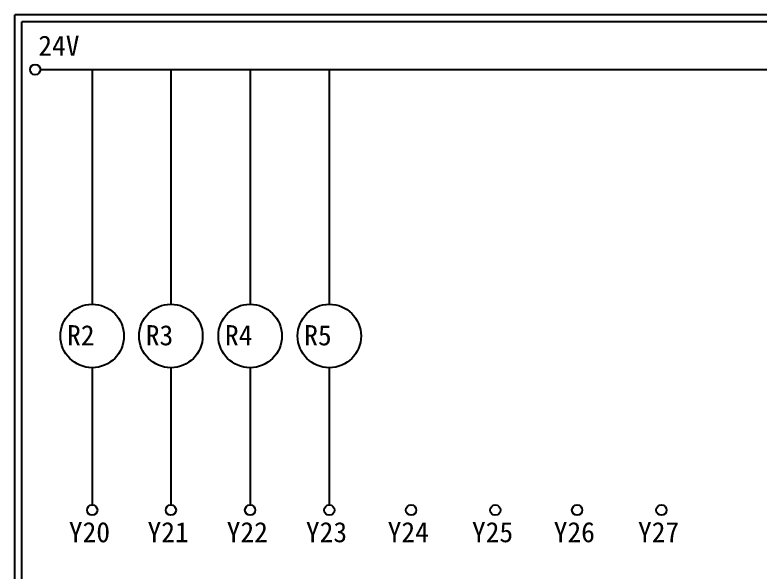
# Model space of a CAD drawing. Extents: x 926 to 1213, y 3 to 207.
# Drawn here: x 925.7 to 1058.6, y 107.6 to 207 of the extents above; entities that cross this region are included whole.
import ezdxf

# ---------------------------------------------------------------- set-up
doc = ezdxf.new("R2010")
doc.units = 0
doc.layers.add('圖框層', color=7, linetype='CONTINUOUS')
doc.layers.add('標尺寸層', color=3, linetype='CONTINUOUS')
doc.styles.add('STSL', font='KAIU.TTF')

msp = doc.modelspace()

# ---------------------------------------------------------------- linework, layer by layer
at = {"layer": '圖框層', "color": 7}
for p, q in [((1212.74, 206.97), (925.74, 206.97)), ((925.74, 3), (925.74, 206.97)), ((1211.49, 205.72), (926.99, 205.72)), ((926.99, 4.25), (926.99, 205.72))]:
    msp.add_line(p, q, dxfattribs=at)
at = {"layer": '標尺寸層', "color": 7}
for p, q in [((930.28, 197.22), (1207.88, 197.22)), ((939.53, 197.22), (939.53, 155.39)), ((953.56, 197.22), (953.56, 155.39)), ((967.68, 197.22), (967.68, 155.39)), ((981.81, 197.22), (981.81, 155.39)), ((939.53, 144.07), (939.53, 119.62)), ((953.56, 144.07), (953.56, 119.62)), ((967.68, 144.07), (967.68, 119.62)), ((981.81, 144.07), (981.81, 119.62))]:
    msp.add_line(p, q, dxfattribs=at)
for centre, radius in [((929.36, 197.22), 0.92), ((939.53, 149.73), 5.66), ((953.56, 149.73), 5.66), ((967.68, 149.73), 5.66), ((981.81, 149.73), 5.66), ((939.53, 118.7), 0.92), ((953.56, 118.7), 0.92), ((967.68, 118.7), 0.92), ((981.81, 118.7), 0.92), ((996.38, 118.7), 0.92), ((1011.41, 118.7), 0.92), ((1025.99, 118.7), 0.92), ((1041.02, 118.7), 0.92)]:
    msp.add_circle(centre, radius, dxfattribs=at)

# ---------------------------------------------------------------- texts
at = {"layer": '圖框層', "color": 4, "style": 'STSL'}
for s, p in [('24V', (929.91, 199.68)), ('R2', (935.05, 148.06)), ('R3', (949.08, 148.06)), ('R4', (963.2, 148.06)), ('R5', (977.33, 148.06)), ('Y20', (935.36, 112.96)), ('Y21', (949.39, 112.96)), ('Y22', (963.51, 112.96)), ('Y23', (977.63, 112.96)), ('Y24', (992.21, 112.96)), ('Y25', (1007.24, 112.96)), ('Y26', (1021.82, 112.96)), ('Y27', (1036.85, 112.96))]:
    msp.add_text(s, height=3.6, dxfattribs=at).set_placement(p)

doc.saveas('drawing.dxf')
